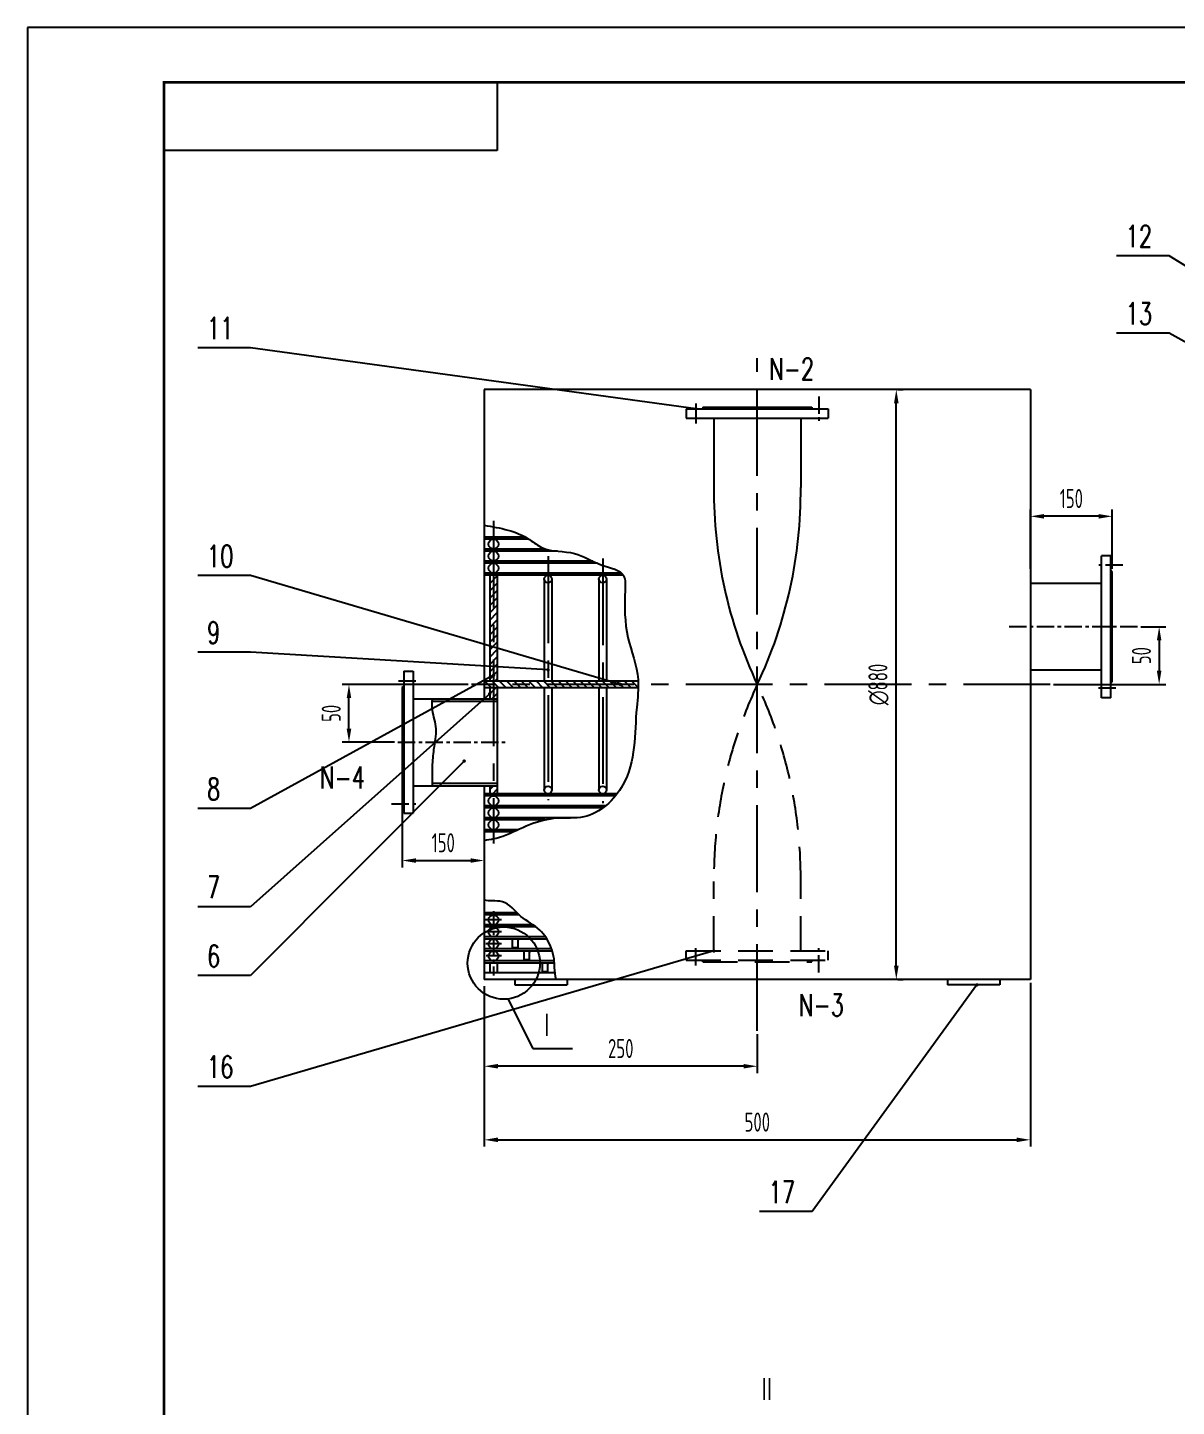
# Model space of a CAD drawing. Extents: x -7976 to 5804, y -7723 to 1555.
# Drawn here: x -7976 to -5872, y -6048 to -3523 of the extents above; entities that cross this region are included whole.
import ezdxf

# ---------------------------------------------------------------- set-up
doc = ezdxf.new("R2010")
doc.units = 0
doc.linetypes.add('CENTER', pattern=[50.8, 31.75, -6.35, 6.35, -6.35])
doc.linetypes.add('DASHED', pattern=[19.05, 12.7, -6.35])
doc.layers.get('0').update_dxf_attribs({"linetype": 'CONTINUOUS'})
doc.layers.get('DEFPOINTS').update_dxf_attribs({"linetype": 'CONTINUOUS'})
for name, color, linetype in [('2细线层', 3, 'CONTINUOUS'), ('3中心线层', 1, 'CENTER'), ('LAYER2', 3, 'CONTINUOUS'), ('LAYER3', 1, 'CENTER'), ('LAYER4', 6, 'DASHED')]:
    doc.layers.add(name, color=color, linetype=linetype)
doc.styles.get("Standard").update_dxf_attribs({"font": 'isocp.shx', "width": 0.707, "bigfont": 'hztxt.shx'})
doc.dimstyles.get("Standard").update_dxf_attribs({"dimscale": 10, "dimtxt": 3.5, "dimasz": 2.5, "dimexe": 1.25, "dimexo": 0.625, "dimgap": 1.5, "dimtad": 1, "dimdec": 0, "dimdsep": 46, "dimtxsty": 'Standard', "dimcen": 2.5, "dimadec": 0, "dimazin": 0, "dimtfac": 1, "dimtdec": 4, "dimtmove": 0, "dimatfit": 3, "dimfxl": 1, "dimtolj": 1, "dimtzin": 0, "dimarcsym": 0})
pattern_1 = [(45, (-6980.942, -11356.868), (-6.735192, 6.735192), [])]

# ---------------------------------------------------------------- blocks, each defined once
blk = doc.blocks.new('*D135')
at = {"color": 0, "linetype": 'ByBlock'}
for p, q in [((-6381.9, 891.8), (-6372.5, 891.8)), ((-6385, -163.2), (-6385, 866.8)), ((-6381.9, -188.2), (-6372.5, -188.2))]:
    blk.add_line(p, q, dxfattribs=at)
for points in [[(-6389.2, 866.8), (-6380.8, 866.8), (-6385, 891.8)], [(-6389.2, -163.2), (-6380.8, -163.2), (-6385, -188.2)]]:
    blk.add_solid(points, dxfattribs=at)
at = {"layer": 'DEFPOINTS', "color": 0, "linetype": 'ByBlock'}
for p in [(-6388.2, 891.8), (-6385, 891.8), (-6388.2, -188.2)]:
    blk.add_point(p, dxfattribs=at)
at = {"color": 0, "linetype": 'ByBlock', "insert": (-6417.5, 351.8), "char_height": 35, "attachment_point": 5, "rotation": 90}
blk.add_mtext('\\A1;∅880', dxfattribs=at)
blk = doc.blocks.new('*D134')
at = {"color": 0, "linetype": 'ByBlock'}
for p, q in [((-7289.5, 202), (-7289.5, 17)), ((-7139.5, 160.3), (-7139.5, 17)), ((-7264.5, 29.5), (-7164.5, 29.5))]:
    blk.add_line(p, q, dxfattribs=at)
for points in [[(-7264.5, 33.6), (-7264.5, 25.3), (-7289.5, 29.5)], [(-7164.5, 33.6), (-7164.5, 25.3), (-7139.5, 29.5)]]:
    blk.add_solid(points, dxfattribs=at)
at = {"layer": 'DEFPOINTS', "color": 0, "linetype": 'ByBlock'}
for p in [(-7289.5, 208.3), (-7139.5, 166.5), (-7139.5, 29.5)]:
    blk.add_point(p, dxfattribs=at)
at = {"color": 0, "linetype": 'ByBlock', "insert": (-7214.5, 62), "char_height": 35, "attachment_point": 5}
blk.add_mtext('\\A1;150', dxfattribs=at)
blk = doc.blocks.new('*D133')
at = {"color": 0, "linetype": 'ByBlock'}
for p, q in [((-7139.5, -200.7), (-7139.5, -494.4)), ((-6139.5, -194.5), (-6139.5, -494.4)), ((-7114.5, -481.9), (-6164.5, -481.9))]:
    blk.add_line(p, q, dxfattribs=at)
for points in [[(-7114.5, -477.7), (-7114.5, -486), (-7139.5, -481.9)], [(-6164.5, -477.7), (-6164.5, -486), (-6139.5, -481.9)]]:
    blk.add_solid(points, dxfattribs=at)
at = {"layer": 'DEFPOINTS', "color": 0, "linetype": 'ByBlock'}
for p in [(-7139.5, -194.5), (-6139.5, -188.2), (-6139.5, -481.9)]:
    blk.add_point(p, dxfattribs=at)
at = {"color": 0, "linetype": 'ByBlock', "insert": (-6639.5, -449.4), "char_height": 35, "attachment_point": 5}
blk.add_mtext('\\A1;500', dxfattribs=at)
blk = doc.blocks.new('*D142')
at = {"color": 0, "linetype": 'ByBlock'}
for p, q in [((-7139.5, -288.5), (-7139.5, -359.7)), ((-6639.5, -288.5), (-6639.5, -359.7)), ((-6664.5, -347.2), (-7114.5, -347.2))]:
    blk.add_line(p, q, dxfattribs=at)
for points in [[(-7114.5, -343), (-7114.5, -351.3), (-7139.5, -347.2)], [(-6664.5, -343), (-6664.5, -351.3), (-6639.5, -347.2)]]:
    blk.add_solid(points, dxfattribs=at)
at = {"layer": 'DEFPOINTS', "color": 0, "linetype": 'ByBlock'}
for p in [(-7139.5, -282.2), (-6639.5, -282.2), (-7139.5, -347.2)]:
    blk.add_point(p, dxfattribs=at)
at = {"color": 0, "linetype": 'ByBlock', "insert": (-6889.5, -314.7), "char_height": 35, "attachment_point": 5}
blk.add_mtext('\\A1;250', dxfattribs=at)
blk = doc.blocks.new('*D141')
at = {"color": 0, "linetype": 'ByBlock'}
for p, q in [((-7169, 351.8), (-7399.6, 351.8)), ((-7387.1, 271), (-7387.1, 326.8)), ((-7303.8, 246), (-7399.6, 246))]:
    blk.add_line(p, q, dxfattribs=at)
for points in [[(-7391.3, 326.8), (-7382.9, 326.8), (-7387.1, 351.8)], [(-7391.3, 271), (-7382.9, 271), (-7387.1, 246)]]:
    blk.add_solid(points, dxfattribs=at)
at = {"layer": 'DEFPOINTS', "color": 0, "linetype": 'ByBlock'}
for p in [(-7387.1, 351.8), (-7162.7, 351.8), (-7297.6, 246)]:
    blk.add_point(p, dxfattribs=at)
at = {"color": 0, "linetype": 'ByBlock', "insert": (-7419.6, 298.9), "char_height": 35, "attachment_point": 5, "rotation": 90}
blk.add_mtext('\\A1;50', dxfattribs=at)
blk = doc.blocks.new('*D139')
at = {"color": 0, "linetype": 'ByBlock'}
for p, q in [((-6139.5, 563.8), (-6139.5, 672.2)), ((-6014.5, 659.7), (-6114.5, 659.7)), ((-5989.5, 563.8), (-5989.5, 672.2))]:
    blk.add_line(p, q, dxfattribs=at)
for points in [[(-6114.5, 663.9), (-6114.5, 655.5), (-6139.5, 659.7)], [(-6014.5, 663.9), (-6014.5, 655.5), (-5989.5, 659.7)]]:
    blk.add_solid(points, dxfattribs=at)
at = {"layer": 'DEFPOINTS', "color": 0, "linetype": 'ByBlock'}
for p in [(-6139.5, 659.7), (-6139.5, 557.5), (-5989.5, 557.5)]:
    blk.add_point(p, dxfattribs=at)
at = {"color": 0, "linetype": 'ByBlock', "insert": (-6064.5, 692.2), "char_height": 35, "attachment_point": 5}
blk.add_mtext('\\A1;150', dxfattribs=at)
blk = doc.blocks.new('*D140')
at = {"color": 0, "linetype": 'ByBlock'}
for p, q in [((-5937.4, 457.5), (-5891.2, 457.5)), ((-5903.7, 432.5), (-5903.7, 376.8)), ((-6097.2, 351.8), (-5891.2, 351.8))]:
    blk.add_line(p, q, dxfattribs=at)
for points in [[(-5907.9, 432.5), (-5899.6, 432.5), (-5903.7, 457.5)], [(-5907.9, 376.8), (-5899.6, 376.8), (-5903.7, 351.8)]]:
    blk.add_solid(points, dxfattribs=at)
at = {"layer": 'DEFPOINTS', "color": 0, "linetype": 'ByBlock'}
for p in [(-5943.6, 457.5), (-6103.4, 351.8), (-5903.7, 351.8)]:
    blk.add_point(p, dxfattribs=at)
at = {"color": 0, "linetype": 'ByBlock', "insert": (-5936.2, 404.6), "char_height": 35, "attachment_point": 5, "rotation": 90}
blk.add_mtext('\\A1;50', dxfattribs=at)

msp = doc.modelspace()

# ---------------------------------------------------------------- hatches: boundary and pattern name
at = {"layer": 'LAYER2'}
h = msp.add_hatch(dxfattribs=at)
h.set_pattern_fill('ANSI31', color=256, scale=3, style=0)
h.set_pattern_definition(pattern_1)
h.paths.add_polyline_path([(-7115.5, -4526.2), (-7122.5, -4526.2), (-7122.5, -4720.2), (-7115.5, -4720.2)])
h.paths.add_polyline_path([(-7122.5, -4526.2), (-7129.5, -4526.2), (-7129.5, -4720.2), (-7122.5, -4720.2)])
h = msp.add_hatch(dxfattribs=at)
h.set_pattern_fill('ANSI31', color=256, scale=3, angle=-90, style=0)
h.set_pattern_definition([(315, (-6980.942, -11356.868), (6.735192, 6.735192), [])])
edge = h.paths.add_edge_path()
edge.add_spline(control_points=[(-6857.4, -4732.2), (-6857.4, -4730.2), (-6857.3, -4728.2), (-6857.3, -4726.2)], knot_values=[484.594074, 484.594074, 484.594074, 484.594074, 490.640314, 490.640314, 490.640314, 490.640314], degree=3, periodic=0)
edge.add_line((-6857.3, -4726.2), (-6922.5, -4726.2))
edge.add_line((-6922.5, -4726.2), (-6922.5, -4732.2))
edge.add_line((-6922.5, -4732.2), (-6857.4, -4732.2))
edge = h.paths.add_edge_path()
edge.add_spline(control_points=[(-6857.3, -4726.2), (-6857.3, -4724.2), (-6857.4, -4722.2), (-6857.5, -4720.2)], knot_values=[478.531054, 478.531054, 478.531054, 478.531054, 484.594074, 484.594074, 484.594074, 484.594074], degree=3, periodic=0)
edge.add_line((-6857.5, -4720.2), (-6922.5, -4720.2))
edge.add_line((-6922.5, -4720.2), (-6922.5, -4726.2))
edge.add_line((-6922.5, -4726.2), (-6857.3, -4726.2))
h.paths.add_polyline_path([(-6922.5, -4732.2), (-6922.5, -4726.2), (-7022.5, -4726.2), (-7022.5, -4732.2)])
h.paths.add_polyline_path([(-6922.5, -4726.2), (-6922.5, -4720.2), (-7022.5, -4720.2), (-7022.5, -4726.2)])
h.paths.add_polyline_path([(-7022.5, -4732.2), (-7022.5, -4726.2), (-7122.5, -4726.2), (-7122.5, -4732.2)])
h.paths.add_polyline_path([(-7022.5, -4726.2), (-7022.5, -4720.2), (-7122.5, -4720.2), (-7122.5, -4726.2)])
h.paths.add_polyline_path([(-7122.5, -4726.2), (-7122.5, -4720.2), (-7139.5, -4720.2), (-7139.5, -4726.2)])
h.paths.add_polyline_path([(-7122.5, -4732.2), (-7122.5, -4726.2), (-7139.5, -4726.2), (-7139.5, -4732.2)])
h = msp.add_hatch(dxfattribs=at)
h.set_pattern_fill('ANSI31', color=256, scale=3, style=0)
h.set_pattern_definition(pattern_1)
h.paths.add_polyline_path([(-7115.5, -4911.5), (-7122.5, -4911.5), (-7122.5, -4926.2), (-7115.5, -4926.2)])
h.paths.add_polyline_path([(-7122.5, -4911.5), (-7129.5, -4911.5), (-7129.5, -4926.2), (-7122.5, -4926.2)])
h.paths.add_polyline_path([(-7129.5, -4752.5), (-7122.5, -4752.5), (-7122.5, -4732.2), (-7129.5, -4732.2)])
h.paths.add_polyline_path([(-7122.5, -4752.5), (-7115.5, -4752.5), (-7115.5, -4732.2), (-7122.5, -4732.2)])
for points in [[(-7089.5, -5192.2), (-7087.5, -5194.2), (-7087.5, -5192.2)], [(-7075.5, -5192.2), (-7077.5, -5194.2), (-7077.5, -5192.2)], [(-7068.4, -5214.2), (-7066.4, -5216.2), (-7066.4, -5214.2)], [(-7054.4, -5214.2), (-7056.4, -5216.2), (-7056.4, -5214.2)], [(-7035, -5236.2), (-7033, -5238.2), (-7033, -5236.2)], [(-7021, -5236.2), (-7023, -5238.2), (-7023, -5236.2)]]:
    msp.add_hatch(color=256, dxfattribs=at).paths.add_polyline_path(points)

# ---------------------------------------------------------------- linework, layer by layer
for p, q in [((-6139.5, -4186.2), (-7139.5, -4186.2)), ((-7139.5, -4186.2), (-7139.5, -4752.5)), ((-6139.5, -4186.2), (-6139.5, -5266.2)), ((-6769.5, -4221.3), (-6509.5, -4221.3)), ((-6769.5, -4221.3), (-6769.5, -4238.3)), ((-6769.5, -4238.3), (-6509.5, -4238.3)), ((-6739.5, -4218.3), (-6539.5, -4218.3)), ((-6739.5, -4218.3), (-6739.5, -4221.3)), ((-6719, -4238.3), (-6719, -4365.4)), ((-6719, -4238.3), (-6719, -4278.3)), ((-6560, -4238.3), (-6560, -4365.4)), ((-6560, -4238.3), (-6560, -4278.3)), ((-6539.5, -4218.3), (-6539.5, -4221.3)), ((-6509.5, -4221.3), (-6509.5, -4238.3)), ((-7064.3, -4456.2), (-7139.5, -4456.2)), ((-7057.6, -4460.2), (-7139.5, -4460.2)), ((-7027.1, -4478.2), (-7139.5, -4478.2)), ((-7005.3, -4482.2), (-7139.5, -4482.2)), ((-6009.5, -4750.5), (-6009.5, -4490.5)), ((-5992.5, -4490.5), (-6009.5, -4490.5)), ((-5992.5, -4750.5), (-5992.5, -4490.5)), ((-6940.9, -4500.2), (-7139.5, -4500.2)), ((-6932.1, -4504.2), (-7139.5, -4504.2)), ((-5989.5, -4520.5), (-5992.5, -4517.5)), ((-6888.2, -4522.2), (-7139.5, -4522.2)), ((-6884.8, -4526.2), (-7139.5, -4526.2)), ((-7129.5, -4526.2), (-7129.5, -4720.2)), ((-7115.5, -4526.2), (-7115.5, -4720.2)), ((-7029.5, -4533.2), (-7029.5, -4720.2)), ((-7015.5, -4533.2), (-7015.5, -4720.2)), ((-6929.5, -4533.2), (-6929.5, -4720.2)), ((-6915.5, -4533.2), (-6915.5, -4720.2)), ((-6009.5, -4541), (-6139.5, -4541)), ((-5989.5, -4720.5), (-5989.5, -4520.5)), ((-7286.5, -4702), (-7286.5, -4962)), ((-7286.5, -4702), (-7269.5, -4702)), ((-7269.5, -4702), (-7269.5, -4962)), ((-6857.5, -4720.2), (-7139.5, -4720.2)), ((-6009.5, -4700), (-6139.5, -4700)), ((-5989.5, -4720.5), (-5992.5, -4723.5)), ((-7289.5, -4732), (-7286.5, -4729)), ((-7289.5, -4732), (-7289.5, -4932)), ((-6857.4, -4732.2), (-7139.5, -4732.2)), ((-7129.5, -4732.2), (-7129.5, -4752.5)), ((-7115.5, -4732.2), (-7115.5, -4926.2)), ((-7029.5, -4732.2), (-7029.5, -4919.2)), ((-7015.5, -4732.2), (-7015.5, -4919.2)), ((-6929.5, -4732.2), (-6929.5, -4919.2)), ((-6915.5, -4732.2), (-6915.5, -4919.2)), ((-7269.5, -4752.5), (-7115.5, -4752.5)), ((-7235.2, -4757), (-7115.5, -4757)), ((-5992.5, -4750.5), (-6009.5, -4750.5)), ((-7269.5, -4911.5), (-7115.5, -4911.5)), ((-7234.8, -4907), (-7115.5, -4907)), ((-7139.5, -4911.5), (-7139.5, -5266.2)), ((-7129.5, -4911.5), (-7129.5, -4926.2)), ((-7289.5, -4932), (-7286.5, -4935)), ((-6896, -4926.2), (-7139.5, -4926.2)), ((-6899.1, -4930.2), (-7139.5, -4930.2)), ((-7286.5, -4962), (-7269.5, -4962)), ((-6917, -4948.2), (-7139.5, -4948.2)), ((-6922.1, -4952.2), (-7139.5, -4952.2)), ((-6970, -4970.2), (-7139.5, -4970.2)), ((-7027.8, -4974.2), (-7139.5, -4974.2)), ((-7076.9, -4992.2), (-7139.5, -4992.2)), ((-7085.5, -4996.2), (-7139.5, -4996.2)), ((-7079.3, -5144.2), (-7139.5, -5144.2)), ((-7075.2, -5148.2), (-7139.5, -5148.2)), ((-7050.2, -5166.2), (-7139.5, -5166.2)), ((-7044.5, -5170.2), (-7139.5, -5170.2)), ((-7027.3, -5188.2), (-7139.5, -5188.2)), ((-7024.8, -5192.2), (-7139.5, -5192.2)), ((-7087.5, -5208.2), (-7087.5, -5192.2)), ((-7077.5, -5208.2), (-7077.5, -5192.2)), ((-7016.3, -5210.2), (-7139.5, -5210.2)), ((-7014.9, -5214.2), (-7139.5, -5214.2)), ((-7085.5, -5210.2), (-7087.5, -5208.2)), ((-7077.5, -5208.2), (-7087.5, -5208.2)), ((-7079.5, -5210.2), (-7077.5, -5208.2)), ((-7066.4, -5230.2), (-7066.4, -5214.2)), ((-7056.4, -5230.2), (-7056.4, -5214.2)), ((-7011.2, -5232.2), (-7139.5, -5232.2)), ((-7010.9, -5236.2), (-7139.5, -5236.2)), ((-7129.5, -5236.2), (-7129.5, -5254.2)), ((-7115.5, -5236.2), (-7115.5, -5254.2)), ((-7056.4, -5230.2), (-7066.4, -5230.2)), ((-7064.4, -5232.2), (-7066.4, -5230.2)), ((-7058.4, -5232.2), (-7056.4, -5230.2)), ((-7033, -5252.2), (-7033, -5236.2)), ((-7023, -5252.2), (-7023, -5236.2)), ((-7009.6, -5254.2), (-7139.5, -5254.2)), ((-6139.5, -5266.2), (-7139.5, -5266.2)), ((-7079.5, -5266.2), (-7139.5, -5266.2)), ((-7083.7, -5266.2), (-7083.7, -5276.2)), ((-7083.7, -5276.2), (-6987.8, -5276.2)), ((-7023, -5252.2), (-7033, -5252.2)), ((-7031, -5254.2), (-7033, -5252.2)), ((-7025, -5254.2), (-7023, -5252.2)), ((-6987.8, -5266.2), (-6987.8, -5276.2)), ((-6291.2, -5266.2), (-6291.2, -5276.2)), ((-6195.3, -5276.2), (-6291.2, -5276.2)), ((-6195.3, -5266.2), (-6195.3, -5276.2)), ((-7050.7, -5392.4), (-6978, -5392.4))]:
    msp.add_line(p, q)
at = {"const_width": 5}
msp.add_lwpolyline([(-7725.6, -7623.5), (-2135.6, -7623.5), (-2135.6, -3623.5), (-7725.6, -3623.5)], close=True, dxfattribs=at)
for centre, radius in [((-7122.5, -4469.2), 9), ((-7122.5, -4491.2), 9), ((-7122.5, -4513.2), 9), ((-7022.5, -4533.2), 7), ((-6922.5, -4533.2), 7), ((-7022.5, -4919.2), 7), ((-6922.5, -4919.2), 7), ((-7122.5, -4939.2), 9), ((-7122.5, -4961.2), 9), ((-7122.5, -4983.2), 9), ((-7122.5, -5157.2), 9), ((-7122.5, -5179.2), 9), ((-7122.5, -5201.2), 9), ((-7122.5, -5223.2), 9)]:
    msp.add_circle(centre, radius)
for centre, start, end in [((-5891.5, -4372.3), 179.5271, 205.3255), ((-7387.5, -4372.3), 334.6745, 0.4729)]:
    msp.add_arc(centre, 827.5, start, end)
at = {"layer": '2细线层'}
msp.add_open_spline([(-7234.9, -4752.5), (-7235.6, -4759.5), (-7235.6, -4777.8), (-7224.5, -4808.3), (-7232.7, -4842.9), (-7235.1, -4877.6), (-7235, -4899.7), (-7234.7, -4911.5)], degree=3, knots=[39.261107, 39.261107, 39.261107, 39.261107, 60.451035, 94.952317, 132.944491, 164.327882, 199.506804, 199.506804, 199.506804, 199.506804], dxfattribs=at)
at = {"layer": '3中心线层'}
for p, q in [((-6527, -4198.8), (-6527, -4248.1)), ((-5970, -4508), (-6019.3, -4508)), ((-5943.6, -4620.5), (-6178.1, -4620.5)), ((-7296.2, -4719.5), (-7259.7, -4719.5)), ((-5982.9, -4733), (-6019.3, -4733)), ((-7297.6, -4832), (-7100.9, -4832)), ((-7309, -4944.5), (-7259.7, -4944.5)), ((-7122.5, -5141), (-7122.5, -5259.1)), ((-7107.9, -5157.2), (-7137, -5157.2)), ((-7107.9, -5179.2), (-7136.7, -5179.2)), ((-7107.9, -5201.2), (-7136.4, -5201.2)), ((-7107.9, -5223.2), (-7135.7, -5223.2)), ((-6752, -5240.8), (-6752, -5204.3)), ((-6527, -5253.7), (-6527, -5204.3))]:
    msp.add_line(p, q, dxfattribs=at)
at = {"layer": 'LAYER2'}
for p, q in [((-2035.6, -3523.5), (-7975.6, -3523.5)), ((-7975.6, -3523.5), (-7975.6, -7723.5)), ((-7115.6, -3623.5), (-7115.6, -3748.5)), ((-7115.6, -3748.5), (-7725.6, -3748.5)), ((-7567.5, -4109.7), (-7663.7, -4109.7)), ((-7567.5, -4526.7), (-7663.7, -4526.7)), ((-7567.5, -4666.8), (-7663.7, -4666.8)), ((-7567.5, -4953.1), (-7663.7, -4953.1)), ((-7567.5, -5133), (-7663.7, -5133)), ((-7087.5, -5194.2), (-7089.5, -5192.2)), ((-7077.5, -5194.2), (-7075.5, -5192.2)), ((-7066.4, -5216.2), (-7068.4, -5214.2)), ((-7056.4, -5216.2), (-7054.4, -5214.2)), ((-7033, -5238.2), (-7035, -5236.2)), ((-7023, -5238.2), (-7021, -5236.2)), ((-7567.5, -5259.1), (-7663.7, -5259.1)), ((-7096.5, -5302), (-7050.7, -5392.4)), ((-7567.5, -5462), (-7663.7, -5462))]:
    msp.add_line(p, q, dxfattribs=at)
msp.add_circle((-7103.7, -5236.3), 66.1, dxfattribs=at)
for points, knots in [([(-7139.5, -4434.7), (-7109.9, -4439.3), (-7071.8, -4446.7), (-7025.8, -4485.2), (-6972.9, -4479.1), (-6931, -4509.2), (-6879.4, -4517.6), (-6883.1, -4576.5), (-6882.2, -4637.3), (-6852.7, -4707.5), (-6865.6, -4798.9), (-6859.6, -4899.5), (-6941.3, -4975.2), (-7007.2, -4968.2), (-7057.7, -4981.1), (-7098.9, -5004.5), (-7127.8, -5010.3), (-7139.5, -5012.2)], [9.283269, 9.283269, 9.283269, 9.283269, 96.75345, 123.564735, 184.071938, 238.660561, 283.069492, 309.697977, 395.974355, 475.017785, 526.753812, 670.724435, 762.964676, 812.017492, 863.71627, 917.087447, 952.352168, 952.352168, 952.352168, 952.352168]), ([(-7007.8, -5266.2), (-7009.1, -5259), (-7010.8, -5246.5), (-7011, -5226.7), (-7018, -5202.5), (-7036.1, -5171.5), (-7074.5, -5154.4), (-7097, -5121.7), (-7123.7, -5122.9), (-7134.8, -5121.9), (-7139.5, -5121.3)], [19.696818, 19.696818, 19.696818, 19.696818, 41.793169, 57.430819, 78.798834, 117.051699, 159.925319, 202.909378, 222.083375, 236.304541, 236.304541, 236.304541, 236.304541])]:
    msp.add_open_spline(points, degree=3, knots=knots, dxfattribs=at)
at = {"layer": 'LAYER3', "ltscale": 5}
for p, q in [((-6639.5, -5360.2), (-6639.5, -4128.6)), ((-6752, -4211.7), (-6752, -4248.1)), ((-7122.5, -4426.6), (-7122.5, -5017.5)), ((-7022.5, -4491.5), (-7022.5, -4938)), ((-6922.5, -4495.5), (-6922.5, -4943.3)), ((-6103.4, -4726.2), (-7162.7, -4726.2))]:
    msp.add_line(p, q, dxfattribs=at)
at = {"layer": 'LAYER4', "ltscale": 5}
for p, q in [((-6719, -5214.1), (-6719, -5087)), ((-6560, -5214.1), (-6560, -5087)), ((-6719, -5214.1), (-6719, -5174.1)), ((-6560, -5214.1), (-6560, -5174.1)), ((-6769.5, -5214.1), (-6509.5, -5214.1)), ((-6769.5, -5231.1), (-6769.5, -5214.1)), ((-6509.5, -5231.1), (-6509.5, -5214.1)), ((-6769.5, -5231.1), (-6509.5, -5231.1)), ((-6739.5, -5234.1), (-6739.5, -5231.1)), ((-6739.5, -5234.1), (-6539.5, -5234.1)), ((-6539.5, -5234.1), (-6539.5, -5231.1))]:
    msp.add_line(p, q, dxfattribs=at)
for centre, start, end in [((-5891.5, -5080.2), 154.6745, 180.4729), ((-7387.5, -5080.2), 359.5271, 25.3255)]:
    msp.add_arc(centre, 827.5, start, end, dxfattribs=at)

# ---------------------------------------------------------------- texts
at = {"layer": 'LAYER2', "attachment_point": 4}
for s, insert, char_height in [('\\Fromans.shx,gbcbig.shx;12', (-5965.1, -3905.8), 40), ('\\Fromans.shx,gbcbig.shx;13', (-5965.1, -4047.2), 40), ('\\Fromans.shx,gbcbig.shx;11', (-7647, -4074.1), 40), ('\\Ftxt.shx,hzfs.shx;N-2', (-6617.8, -4148.7), 40), ('\\Fromans.shx,gbcbig.shx;10', (-7647, -4491.2), 40), ('\\Fromans.shx,gbcbig.shx;9', (-7647, -4631.2), 40), ('\\Fromans.shx,gbcbig.shx;8', (-7647, -4917.5), 40), ('\\Ftxt.shx,hzfs.shx;N-4', (-7440.2, -4896.5), 40), ('\\Fromans.shx,gbcbig.shx;7', (-7647, -5097.4), 40), ('\\Fromans.shx,gbcbig.shx;6', (-7647, -5223.5), 40), ('\\Ftxt.shx,hzfs.shx;N-3', (-6563.3, -5313.2), 40), ('\\Ftxt.shx,hzfs.shx;Ⅰ', (-7041.1, -5350.9), 46.154), ('\\Fromans.shx,gbcbig.shx;16', (-7647, -5426.4), 40), ('\\Fromans.shx,gbcbig.shx;17', (-6618.8, -5655.8), 40), ('\\Ftxt.shx,hzfs.shx;Ⅱ', (-6638.3, -6017.7), 46.154)]:
    msp.add_mtext(s, dxfattribs=dict(at, insert=insert, char_height=char_height))

# ---------------------------------------------------------------- dimensions: what is measured, and where the dimension line sits
at = {"layer": 'LAYER2'}
dim = msp.add_linear_dim(base=(-6385, -4186.2), p1=(-6388.2, -5266.2), p2=(-6388.2, -4186.2), angle=270, text='%%c880', dimstyle='Standard', dxfattribs=at)
dim.commit()
dim.dimension.update_dxf_attribs({"geometry": '*D135', "text_midpoint": (-6417.5, -4726.2), "insert": (0, -5078)})
dim = msp.add_linear_dim(base=(-6139.5, -4418.3), p1=(-5989.5, -4520.5), p2=(-6139.5, -4520.5), dimstyle='Standard', override={"dimtmove": 2}, dxfattribs=at)
dim.commit()
dim.dimension.update_dxf_attribs({"geometry": '*D139', "text_midpoint": (-6064.5, -4385.8), "insert": (0, -5078)})
for base, p1, p2, picture, middle in [((-5903.7, -4726.2), (-5943.6, -4620.5), (-6103.4, -4726.2), '*D140', (-5936.2, -4673.4)), ((-7387.1, -4726.2), (-7297.6, -4832), (-7162.7, -4726.2), '*D141', (-7419.6, -4779.1))]:
    dim = msp.add_linear_dim(base=base, p1=p1, p2=p2, angle=90, text='50', dimstyle='Standard', override={"dimtmove": 2}, dxfattribs=at)
    dim.commit()
    dim.dimension.update_dxf_attribs({"geometry": picture, "text_midpoint": middle, "insert": (0, -5078)})
dim = msp.add_linear_dim(base=(-7139.5, -5048.5), p1=(-7289.5, -4869.7), p2=(-7139.5, -4911.5), dimstyle='Standard', dxfattribs=at)
dim.commit()
dim.dimension.update_dxf_attribs({"geometry": '*D134', "text_midpoint": (-7214.5, -5016), "insert": (0, -5078)})
dim = msp.add_linear_dim(base=(-6139.5, -5559.9), p1=(-7139.5, -5272.5), p2=(-6139.5, -5266.2), text='500', dimstyle='Standard', dxfattribs=at)
dim.commit()
dim.dimension.update_dxf_attribs({"geometry": '*D133', "text_midpoint": (-6639.5, -5527.4), "insert": (0, -5078)})
dim = msp.add_linear_dim(base=(-7139.5, -5425.1), p1=(-6639.5, -5360.2), p2=(-7139.5, -5360.2), text='250', dimstyle='Standard', override={"dimtmove": 2}, dxfattribs=at)
dim.commit()
dim.dimension.update_dxf_attribs({"geometry": '*D142', "text_midpoint": (-6889.5, -5392.6), "insert": (0, -5078)})

# ---------------------------------------------------------------- leaders
for points in [[(-5237.4, -4340.6), (-5885.6, -3941.4), (-5981.8, -3941.4)], [(-5227.3, -4451.4), (-5885.6, -4082.8), (-5981.8, -4082.8)], [(-6752, -4221.3), (-7567.5, -4109.7), (-7663.7, -4109.7)], [(-6889.9, -4726.2), (-7567.5, -4526.7), (-7663.7, -4526.7)], [(-7022.5, -4699.5), (-7567.5, -4666.8), (-7663.7, -4666.8)], [(-7122.5, -4709.4), (-7567.5, -4953.1), (-7663.7, -4953.1)], [(-7129.5, -4743.3), (-7567.5, -5133), (-7663.7, -5133)], [(-7176.2, -4866.5), (-7567.5, -5259.1), (-7663.7, -5259.1)], [(-6719, -5214.1), (-7567.5, -5462), (-7663.7, -5462)], [(-6237.4, -5276.2), (-6539.3, -5691.4), (-6635.4, -5691.4)]]:
    msp.add_leader(points, dimstyle='Standard', override={"dimldrblk": 'DOTSMALL'}, dxfattribs=at)

doc.saveas('drawing.dxf')
